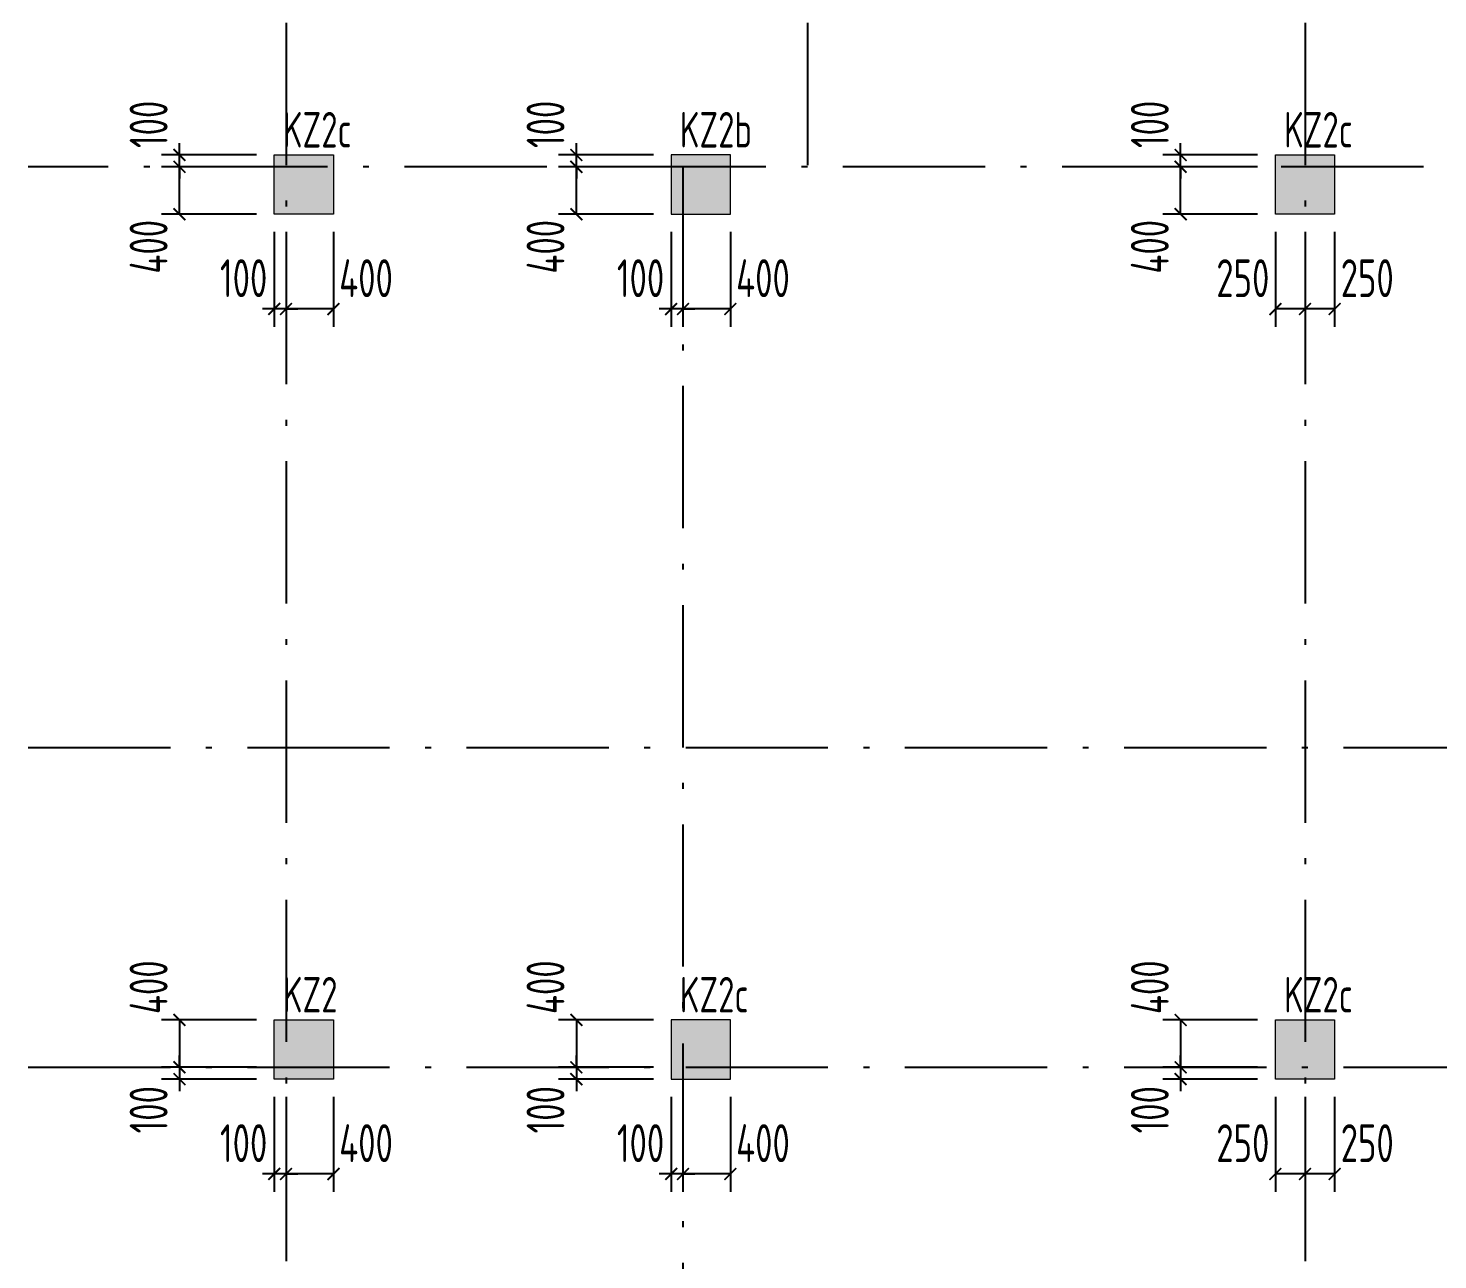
# Model space of a CAD drawing. Extents: x 169490 to 7584583, y -2399407 to 1374371.
# Drawn here: x 464380 to 476277, y 735157 to 745552 of the extents above; entities that cross this region are included whole.
import ezdxf

# ---------------------------------------------------------------- set-up
doc = ezdxf.new("R2010")
doc.units = 0
doc.header["$LTSCALE"] = 100
doc.linetypes.add('D3轴线点划线', pattern=[18.5, 12, -3, 0.5, -3])
doc.layers.get('0').update_dxf_attribs({"linetype": 'CONTINUOUS'})
doc.layers.get('DEFPOINTS').update_dxf_attribs({"linetype": 'CONTINUOUS'})
for name, color, linetype in [('C-DOTE', 8, 'D3轴线点划线'), ('S-COLU-DIM', 151, 'CONTINUOUS'), ('S-COLU-HATCH', 251, 'CONTINUOUS'), ('S-COLU-TEXT', 7, 'CONTINUOUS')]:
    doc.layers.add(name, color=color, linetype=linetype)
doc.layers.add('S-COLU-LINE1', color=6, linetype='CONTINUOUS', lineweight=18)
doc.styles.add('TSSD_Dimension', font='Tssdeng.shx', dxfattribs={"width": 0.7, "bigfont": 'tssdchn.shx'})
doc.dimstyles.new('TSSD_100_100$0', dxfattribs={"dimtxt": 320, "dimasz": 100, "dimexe": 150, "dimexo": 150, "dimgap": 100, "dimtad": 1, "dimdec": 0, "dimzin": 0, "dimdsep": 46, "dimtxsty": 'TSSD_Dimension', "dimblk": 'ARCHTICK', "dimcen": 0, "dimclrt": 7, "dimadec": 1, "dimazin": 0, "dimtfac": 1, "dimtdec": 0, "dimtix": 1, "dimtmove": 2, "dimatfit": 3, "dimldrblk": '_TSDBK', "dimfxl": 1, "dimtolj": 1, "dimtzin": 0, "dimarcsym": 0})

# ---------------------------------------------------------------- blocks, each defined once
blk = doc.blocks.new('_ARCHTICK')
at = {"const_width": 0.15}
blk.add_lwpolyline([(-0.5, -0.5), (0.5, 0.5)], dxfattribs=at)
blk = doc.blocks.new('*D3740')
at = {"layer": 'DEFPOINTS', "color": 0, "ltscale": 10, "transparency": 16777216}
for p in [(466556, 736682), (466956, 736682), (466556, 735882)]:
    blk.add_point(p, dxfattribs=at)
at = {"layer": 'S-COLU-DIM', "color": 0, "lineweight": -2, "ltscale": 10, "transparency": 16777216}
for p, q in [((466556, 736532), (466556, 735732)), ((466956, 736532), (466956, 735732)), ((466956, 735882), (466556, 735882))]:
    blk.add_line(p, q, dxfattribs=at)
at = {"layer": 'S-COLU-DIM', "color": 0, "lineweight": -2, "ltscale": 10, "transparency": 16777216, "xscale": 100, "yscale": 100, "zscale": 100, "rotation": 180}
blk.add_blockref('_ARCHTICK', (466556, 735882), dxfattribs=at)
at = {"layer": 'S-COLU-DIM', "color": 0, "lineweight": -2, "ltscale": 10, "transparency": 16777216, "xscale": 100, "yscale": 100, "zscale": 100}
blk.add_blockref('_ARCHTICK', (466956, 735882), dxfattribs=at)
at = {"layer": 'S-COLU-DIM', "color": 7, "ltscale": 10, "transparency": 16777216, "insert": (467231, 736142), "char_height": 320, "attachment_point": 5, "style": 'TSSD_Dimension'}
blk.add_mtext('\\A1;400', dxfattribs=at)
blk = doc.blocks.new('_TSDBK')
blk.add_line((-1, 0), (0, 0))
at = {"const_width": 0.5}
blk.add_lwpolyline([(-0.7, -0.7), (0.7, 0.7)], dxfattribs=at)
blk = doc.blocks.new('*D3741')
at = {"layer": 'DEFPOINTS', "color": 0, "ltscale": 10, "transparency": 16777216}
for p in [(466456, 736682), (466556, 736682), (466456, 735882)]:
    blk.add_point(p, dxfattribs=at)
at = {"layer": 'S-COLU-DIM', "color": 0, "lineweight": -2, "ltscale": 10, "transparency": 16777216}
for p, q in [((466456, 736532), (466456, 735732)), ((466556, 736532), (466556, 735732)), ((466456, 735882), (466356, 735882)), ((466556, 735882), (466456, 735882)), ((466556, 735882), (466656, 735882))]:
    blk.add_line(p, q, dxfattribs=at)
at = {"layer": 'S-COLU-DIM', "color": 0, "lineweight": -2, "ltscale": 10, "transparency": 16777216, "xscale": 100, "yscale": 100, "zscale": 100}
blk.add_blockref('_ARCHTICK', (466456, 735882), dxfattribs=at)
at = {"layer": 'S-COLU-DIM', "color": 0, "lineweight": -2, "ltscale": 10, "transparency": 16777216, "xscale": 100, "yscale": 100, "zscale": 100, "rotation": 180}
blk.add_blockref('_ARCHTICK', (466556, 735882), dxfattribs=at)
at = {"layer": 'S-COLU-DIM', "color": 7, "ltscale": 10, "transparency": 16777216, "insert": (466198, 736142), "char_height": 320, "attachment_point": 5, "style": 'TSSD_Dimension'}
blk.add_mtext('\\A1;100', dxfattribs=at)
blk = doc.blocks.new('*D3742')
at = {"layer": 'DEFPOINTS', "color": 0, "ltscale": 10, "transparency": 16777216}
for p in [(466456, 737182), (465656, 736782), (466456, 736782)]:
    blk.add_point(p, dxfattribs=at)
at = {"layer": 'S-COLU-DIM', "color": 0, "lineweight": -2, "ltscale": 10, "transparency": 16777216}
for p, q in [((466306, 737182), (465506, 737182)), ((465656, 737182), (465656, 736782)), ((466306, 736782), (465506, 736782))]:
    blk.add_line(p, q, dxfattribs=at)
at = {"layer": 'S-COLU-DIM', "color": 0, "lineweight": -2, "ltscale": 10, "transparency": 16777216, "xscale": 100, "yscale": 100, "zscale": 100}
for p, rotation in [((465656, 737182), 90), ((465656, 736782), 270)]:
    blk.add_blockref('_ARCHTICK', p, dxfattribs=dict(at, rotation=rotation))
at = {"layer": 'S-COLU-DIM', "color": 7, "ltscale": 10, "transparency": 16777216, "insert": (465396, 737458), "char_height": 320, "attachment_point": 5, "rotation": 90, "style": 'TSSD_Dimension'}
blk.add_mtext('\\A1;400', dxfattribs=at)
blk = doc.blocks.new('*D3743')
at = {"layer": 'DEFPOINTS', "color": 0, "ltscale": 10, "transparency": 16777216}
for p in [(466456, 736782), (465656, 736682), (466456, 736682)]:
    blk.add_point(p, dxfattribs=at)
at = {"layer": 'S-COLU-DIM', "color": 0, "lineweight": -2, "ltscale": 10, "transparency": 16777216}
for p, q in [((466306, 736782), (465506, 736782)), ((465656, 736782), (465656, 736882)), ((465656, 736782), (465656, 736682)), ((466306, 736682), (465506, 736682)), ((465656, 736682), (465656, 736582))]:
    blk.add_line(p, q, dxfattribs=at)
at = {"layer": 'S-COLU-DIM', "color": 0, "lineweight": -2, "ltscale": 10, "transparency": 16777216, "xscale": 100, "yscale": 100, "zscale": 100}
for p, rotation in [((465656, 736782), 270), ((465656, 736682), 90)]:
    blk.add_blockref('_ARCHTICK', p, dxfattribs=dict(at, rotation=rotation))
at = {"layer": 'S-COLU-DIM', "color": 7, "ltscale": 10, "transparency": 16777216, "insert": (465396, 736424), "char_height": 320, "attachment_point": 5, "rotation": 90, "style": 'TSSD_Dimension'}
blk.add_mtext('\\A1;100', dxfattribs=at)
blk = doc.blocks.new('*D3744')
at = {"layer": 'DEFPOINTS', "color": 0, "ltscale": 10, "transparency": 16777216}
for p in [(475156, 736682), (475406, 736682), (475156, 735882)]:
    blk.add_point(p, dxfattribs=at)
at = {"layer": 'S-COLU-DIM', "color": 0, "lineweight": -2, "ltscale": 10, "transparency": 16777216}
for p, q in [((475156, 736532), (475156, 735732)), ((475406, 736532), (475406, 735732)), ((475406, 735882), (475156, 735882))]:
    blk.add_line(p, q, dxfattribs=at)
at = {"layer": 'S-COLU-DIM', "color": 0, "lineweight": -2, "ltscale": 10, "transparency": 16777216, "xscale": 100, "yscale": 100, "zscale": 100, "rotation": 180}
blk.add_blockref('_ARCHTICK', (475156, 735882), dxfattribs=at)
at = {"layer": 'S-COLU-DIM', "color": 0, "lineweight": -2, "ltscale": 10, "transparency": 16777216, "xscale": 100, "yscale": 100, "zscale": 100}
blk.add_blockref('_ARCHTICK', (475406, 735882), dxfattribs=at)
at = {"layer": 'S-COLU-DIM', "color": 7, "ltscale": 10, "transparency": 16777216, "insert": (475681, 736142), "char_height": 320, "attachment_point": 5, "style": 'TSSD_Dimension'}
blk.add_mtext('\\A1;250', dxfattribs=at)
blk = doc.blocks.new('*D3745')
at = {"layer": 'DEFPOINTS', "color": 0, "ltscale": 10, "transparency": 16777216}
for p in [(474906, 736682), (475156, 736682), (474906, 735882)]:
    blk.add_point(p, dxfattribs=at)
at = {"layer": 'S-COLU-DIM', "color": 0, "lineweight": -2, "ltscale": 10, "transparency": 16777216}
for p, q in [((474906, 736532), (474906, 735732)), ((475156, 736532), (475156, 735732)), ((475156, 735882), (474906, 735882))]:
    blk.add_line(p, q, dxfattribs=at)
at = {"layer": 'S-COLU-DIM', "color": 0, "lineweight": -2, "ltscale": 10, "transparency": 16777216, "xscale": 100, "yscale": 100, "zscale": 100, "rotation": 180}
blk.add_blockref('_ARCHTICK', (474906, 735882), dxfattribs=at)
at = {"layer": 'S-COLU-DIM', "color": 0, "lineweight": -2, "ltscale": 10, "transparency": 16777216, "xscale": 100, "yscale": 100, "zscale": 100}
blk.add_blockref('_ARCHTICK', (475156, 735882), dxfattribs=at)
at = {"layer": 'S-COLU-DIM', "color": 7, "ltscale": 10, "transparency": 16777216, "insert": (474631, 736142), "char_height": 320, "attachment_point": 5, "style": 'TSSD_Dimension'}
blk.add_mtext('\\A1;250', dxfattribs=at)
blk = doc.blocks.new('*D3746')
at = {"layer": 'DEFPOINTS', "color": 0, "ltscale": 10, "transparency": 16777216}
for p in [(474906, 737182), (474106, 736782), (474906, 736782)]:
    blk.add_point(p, dxfattribs=at)
at = {"layer": 'S-COLU-DIM', "color": 0, "lineweight": -2, "ltscale": 10, "transparency": 16777216}
for p, q in [((474756, 737182), (473956, 737182)), ((474106, 737182), (474106, 736782)), ((474756, 736782), (473956, 736782))]:
    blk.add_line(p, q, dxfattribs=at)
at = {"layer": 'S-COLU-DIM', "color": 0, "lineweight": -2, "ltscale": 10, "transparency": 16777216, "xscale": 100, "yscale": 100, "zscale": 100}
for p, rotation in [((474106, 737182), 90), ((474106, 736782), 270)]:
    blk.add_blockref('_ARCHTICK', p, dxfattribs=dict(at, rotation=rotation))
at = {"layer": 'S-COLU-DIM', "color": 7, "ltscale": 10, "transparency": 16777216, "insert": (473846, 737458), "char_height": 320, "attachment_point": 5, "rotation": 90, "style": 'TSSD_Dimension'}
blk.add_mtext('\\A1;400', dxfattribs=at)
blk = doc.blocks.new('*D3747')
at = {"layer": 'DEFPOINTS', "color": 0, "ltscale": 10, "transparency": 16777216}
for p in [(474906, 736782), (474106, 736682), (474906, 736682)]:
    blk.add_point(p, dxfattribs=at)
at = {"layer": 'S-COLU-DIM', "color": 0, "lineweight": -2, "ltscale": 10, "transparency": 16777216}
for p, q in [((474756, 736782), (473956, 736782)), ((474106, 736782), (474106, 736882)), ((474106, 736782), (474106, 736682)), ((474756, 736682), (473956, 736682)), ((474106, 736682), (474106, 736582))]:
    blk.add_line(p, q, dxfattribs=at)
at = {"layer": 'S-COLU-DIM', "color": 0, "lineweight": -2, "ltscale": 10, "transparency": 16777216, "xscale": 100, "yscale": 100, "zscale": 100}
for p, rotation in [((474106, 736782), 270), ((474106, 736682), 90)]:
    blk.add_blockref('_ARCHTICK', p, dxfattribs=dict(at, rotation=rotation))
at = {"layer": 'S-COLU-DIM', "color": 7, "ltscale": 10, "transparency": 16777216, "insert": (473846, 736424), "char_height": 320, "attachment_point": 5, "rotation": 90, "style": 'TSSD_Dimension'}
blk.add_mtext('\\A1;100', dxfattribs=at)
blk = doc.blocks.new('*D3748')
at = {"layer": 'DEFPOINTS', "color": 0, "ltscale": 10, "transparency": 16777216}
for p in [(466556, 743982), (466956, 743982), (466556, 743182)]:
    blk.add_point(p, dxfattribs=at)
at = {"layer": 'S-COLU-DIM', "color": 0, "lineweight": -2, "ltscale": 10, "transparency": 16777216}
for p, q in [((466556, 743832), (466556, 743032)), ((466956, 743832), (466956, 743032)), ((466956, 743182), (466556, 743182))]:
    blk.add_line(p, q, dxfattribs=at)
at = {"layer": 'S-COLU-DIM', "color": 0, "lineweight": -2, "ltscale": 10, "transparency": 16777216, "xscale": 100, "yscale": 100, "zscale": 100, "rotation": 180}
blk.add_blockref('_ARCHTICK', (466556, 743182), dxfattribs=at)
at = {"layer": 'S-COLU-DIM', "color": 0, "lineweight": -2, "ltscale": 10, "transparency": 16777216, "xscale": 100, "yscale": 100, "zscale": 100}
blk.add_blockref('_ARCHTICK', (466956, 743182), dxfattribs=at)
at = {"layer": 'S-COLU-DIM', "color": 7, "ltscale": 10, "transparency": 16777216, "insert": (467231, 743442), "char_height": 320, "attachment_point": 5, "style": 'TSSD_Dimension'}
blk.add_mtext('\\A1;400', dxfattribs=at)
blk = doc.blocks.new('*D3749')
at = {"layer": 'DEFPOINTS', "color": 0, "ltscale": 10, "transparency": 16777216}
for p in [(466456, 743982), (466556, 743982), (466456, 743182)]:
    blk.add_point(p, dxfattribs=at)
at = {"layer": 'S-COLU-DIM', "color": 0, "lineweight": -2, "ltscale": 10, "transparency": 16777216}
for p, q in [((466456, 743832), (466456, 743032)), ((466556, 743832), (466556, 743032)), ((466456, 743182), (466356, 743182)), ((466556, 743182), (466456, 743182)), ((466556, 743182), (466656, 743182))]:
    blk.add_line(p, q, dxfattribs=at)
at = {"layer": 'S-COLU-DIM', "color": 0, "lineweight": -2, "ltscale": 10, "transparency": 16777216, "xscale": 100, "yscale": 100, "zscale": 100}
blk.add_blockref('_ARCHTICK', (466456, 743182), dxfattribs=at)
at = {"layer": 'S-COLU-DIM', "color": 0, "lineweight": -2, "ltscale": 10, "transparency": 16777216, "xscale": 100, "yscale": 100, "zscale": 100, "rotation": 180}
blk.add_blockref('_ARCHTICK', (466556, 743182), dxfattribs=at)
at = {"layer": 'S-COLU-DIM', "color": 7, "ltscale": 10, "transparency": 16777216, "insert": (466198, 743442), "char_height": 320, "attachment_point": 5, "style": 'TSSD_Dimension'}
blk.add_mtext('\\A1;100', dxfattribs=at)
blk = doc.blocks.new('*D3750')
at = {"layer": 'DEFPOINTS', "color": 0, "ltscale": 10, "transparency": 16777216}
for p in [(465656, 744382), (466456, 744382), (466456, 743982)]:
    blk.add_point(p, dxfattribs=at)
at = {"layer": 'S-COLU-DIM', "color": 0, "lineweight": -2, "ltscale": 10, "transparency": 16777216}
for p, q in [((466306, 744382), (465506, 744382)), ((465656, 743982), (465656, 744382)), ((466306, 743982), (465506, 743982))]:
    blk.add_line(p, q, dxfattribs=at)
at = {"layer": 'S-COLU-DIM', "color": 0, "lineweight": -2, "ltscale": 10, "transparency": 16777216, "xscale": 100, "yscale": 100, "zscale": 100}
for p, rotation in [((465656, 744382), 90), ((465656, 743982), 270)]:
    blk.add_blockref('_ARCHTICK', p, dxfattribs=dict(at, rotation=rotation))
at = {"layer": 'S-COLU-DIM', "color": 7, "ltscale": 10, "transparency": 16777216, "insert": (465396, 743707), "char_height": 320, "attachment_point": 5, "rotation": 90, "style": 'TSSD_Dimension'}
blk.add_mtext('\\A1;400', dxfattribs=at)
blk = doc.blocks.new('*D3751')
at = {"layer": 'DEFPOINTS', "color": 0, "ltscale": 10, "transparency": 16777216}
for p in [(465656, 744482), (466456, 744482), (466456, 744382)]:
    blk.add_point(p, dxfattribs=at)
at = {"layer": 'S-COLU-DIM', "color": 0, "lineweight": -2, "ltscale": 10, "transparency": 16777216}
for p, q in [((465656, 744482), (465656, 744582)), ((466306, 744482), (465506, 744482)), ((465656, 744382), (465656, 744482)), ((466306, 744382), (465506, 744382)), ((465656, 744382), (465656, 744282))]:
    blk.add_line(p, q, dxfattribs=at)
at = {"layer": 'S-COLU-DIM', "color": 0, "lineweight": -2, "ltscale": 10, "transparency": 16777216, "xscale": 100, "yscale": 100, "zscale": 100}
for p, rotation in [((465656, 744482), 270), ((465656, 744382), 90)]:
    blk.add_blockref('_ARCHTICK', p, dxfattribs=dict(at, rotation=rotation))
at = {"layer": 'S-COLU-DIM', "color": 7, "ltscale": 10, "transparency": 16777216, "insert": (465396, 744740), "char_height": 320, "attachment_point": 5, "rotation": 90, "style": 'TSSD_Dimension'}
blk.add_mtext('\\A1;100', dxfattribs=at)
blk = doc.blocks.new('*D3752')
at = {"layer": 'DEFPOINTS', "color": 0, "ltscale": 10, "transparency": 16777216}
for p in [(475156, 743982), (475406, 743982), (475156, 743182)]:
    blk.add_point(p, dxfattribs=at)
at = {"layer": 'S-COLU-DIM', "color": 0, "lineweight": -2, "ltscale": 10, "transparency": 16777216}
for p, q in [((475156, 743832), (475156, 743032)), ((475406, 743832), (475406, 743032)), ((475406, 743182), (475156, 743182))]:
    blk.add_line(p, q, dxfattribs=at)
at = {"layer": 'S-COLU-DIM', "color": 0, "lineweight": -2, "ltscale": 10, "transparency": 16777216, "xscale": 100, "yscale": 100, "zscale": 100, "rotation": 180}
blk.add_blockref('_ARCHTICK', (475156, 743182), dxfattribs=at)
at = {"layer": 'S-COLU-DIM', "color": 0, "lineweight": -2, "ltscale": 10, "transparency": 16777216, "xscale": 100, "yscale": 100, "zscale": 100}
blk.add_blockref('_ARCHTICK', (475406, 743182), dxfattribs=at)
at = {"layer": 'S-COLU-DIM', "color": 7, "ltscale": 10, "transparency": 16777216, "insert": (475681, 743442), "char_height": 320, "attachment_point": 5, "style": 'TSSD_Dimension'}
blk.add_mtext('\\A1;250', dxfattribs=at)
blk = doc.blocks.new('*D3753')
at = {"layer": 'DEFPOINTS', "color": 0, "ltscale": 10, "transparency": 16777216}
for p in [(474906, 743982), (475156, 743982), (474906, 743182)]:
    blk.add_point(p, dxfattribs=at)
at = {"layer": 'S-COLU-DIM', "color": 0, "lineweight": -2, "ltscale": 10, "transparency": 16777216}
for p, q in [((474906, 743832), (474906, 743032)), ((475156, 743832), (475156, 743032)), ((475156, 743182), (474906, 743182))]:
    blk.add_line(p, q, dxfattribs=at)
at = {"layer": 'S-COLU-DIM', "color": 0, "lineweight": -2, "ltscale": 10, "transparency": 16777216, "xscale": 100, "yscale": 100, "zscale": 100, "rotation": 180}
blk.add_blockref('_ARCHTICK', (474906, 743182), dxfattribs=at)
at = {"layer": 'S-COLU-DIM', "color": 0, "lineweight": -2, "ltscale": 10, "transparency": 16777216, "xscale": 100, "yscale": 100, "zscale": 100}
blk.add_blockref('_ARCHTICK', (475156, 743182), dxfattribs=at)
at = {"layer": 'S-COLU-DIM', "color": 7, "ltscale": 10, "transparency": 16777216, "insert": (474631, 743442), "char_height": 320, "attachment_point": 5, "style": 'TSSD_Dimension'}
blk.add_mtext('\\A1;250', dxfattribs=at)
blk = doc.blocks.new('*D3754')
at = {"layer": 'DEFPOINTS', "color": 0, "ltscale": 10, "transparency": 16777216}
for p in [(474106, 744382), (474906, 744382), (474906, 743982)]:
    blk.add_point(p, dxfattribs=at)
at = {"layer": 'S-COLU-DIM', "color": 0, "lineweight": -2, "ltscale": 10, "transparency": 16777216}
for p, q in [((474756, 744382), (473956, 744382)), ((474106, 743982), (474106, 744382)), ((474756, 743982), (473956, 743982))]:
    blk.add_line(p, q, dxfattribs=at)
at = {"layer": 'S-COLU-DIM', "color": 0, "lineweight": -2, "ltscale": 10, "transparency": 16777216, "xscale": 100, "yscale": 100, "zscale": 100}
for p, rotation in [((474106, 744382), 90), ((474106, 743982), 270)]:
    blk.add_blockref('_ARCHTICK', p, dxfattribs=dict(at, rotation=rotation))
at = {"layer": 'S-COLU-DIM', "color": 7, "ltscale": 10, "transparency": 16777216, "insert": (473846, 743707), "char_height": 320, "attachment_point": 5, "rotation": 90, "style": 'TSSD_Dimension'}
blk.add_mtext('\\A1;400', dxfattribs=at)
blk = doc.blocks.new('*D3755')
at = {"layer": 'DEFPOINTS', "color": 0, "ltscale": 10, "transparency": 16777216}
for p in [(474106, 744482), (474906, 744482), (474906, 744382)]:
    blk.add_point(p, dxfattribs=at)
at = {"layer": 'S-COLU-DIM', "color": 0, "lineweight": -2, "ltscale": 10, "transparency": 16777216}
for p, q in [((474106, 744482), (474106, 744582)), ((474756, 744482), (473956, 744482)), ((474106, 744382), (474106, 744482)), ((474756, 744382), (473956, 744382)), ((474106, 744382), (474106, 744282))]:
    blk.add_line(p, q, dxfattribs=at)
at = {"layer": 'S-COLU-DIM', "color": 0, "lineweight": -2, "ltscale": 10, "transparency": 16777216, "xscale": 100, "yscale": 100, "zscale": 100}
for p, rotation in [((474106, 744482), 270), ((474106, 744382), 90)]:
    blk.add_blockref('_ARCHTICK', p, dxfattribs=dict(at, rotation=rotation))
at = {"layer": 'S-COLU-DIM', "color": 7, "ltscale": 10, "transparency": 16777216, "insert": (473846, 744740), "char_height": 320, "attachment_point": 5, "rotation": 90, "style": 'TSSD_Dimension'}
blk.add_mtext('\\A1;100', dxfattribs=at)
blk = doc.blocks.new('*D3764')
at = {"layer": 'DEFPOINTS', "color": 0, "ltscale": 10, "transparency": 16777216}
for p in [(469906, 736682), (470306, 736682), (469906, 735882)]:
    blk.add_point(p, dxfattribs=at)
at = {"layer": 'S-COLU-DIM', "color": 0, "lineweight": -2, "ltscale": 10, "transparency": 16777216}
for p, q in [((469906, 736532), (469906, 735732)), ((470306, 736532), (470306, 735732)), ((470306, 735882), (469906, 735882))]:
    blk.add_line(p, q, dxfattribs=at)
at = {"layer": 'S-COLU-DIM', "color": 0, "lineweight": -2, "ltscale": 10, "transparency": 16777216, "xscale": 100, "yscale": 100, "zscale": 100, "rotation": 180}
blk.add_blockref('_ARCHTICK', (469906, 735882), dxfattribs=at)
at = {"layer": 'S-COLU-DIM', "color": 0, "lineweight": -2, "ltscale": 10, "transparency": 16777216, "xscale": 100, "yscale": 100, "zscale": 100}
blk.add_blockref('_ARCHTICK', (470306, 735882), dxfattribs=at)
at = {"layer": 'S-COLU-DIM', "color": 7, "ltscale": 10, "transparency": 16777216, "insert": (470581, 736142), "char_height": 320, "attachment_point": 5, "style": 'TSSD_Dimension'}
blk.add_mtext('\\A1;400', dxfattribs=at)
blk = doc.blocks.new('*D3765')
at = {"layer": 'DEFPOINTS', "color": 0, "ltscale": 10, "transparency": 16777216}
for p in [(469806, 736682), (469906, 736682), (469806, 735882)]:
    blk.add_point(p, dxfattribs=at)
at = {"layer": 'S-COLU-DIM', "color": 0, "lineweight": -2, "ltscale": 10, "transparency": 16777216}
for p, q in [((469806, 736532), (469806, 735732)), ((469906, 736532), (469906, 735732)), ((469806, 735882), (469706, 735882)), ((469906, 735882), (469806, 735882)), ((469906, 735882), (470006, 735882))]:
    blk.add_line(p, q, dxfattribs=at)
at = {"layer": 'S-COLU-DIM', "color": 0, "lineweight": -2, "ltscale": 10, "transparency": 16777216, "xscale": 100, "yscale": 100, "zscale": 100}
blk.add_blockref('_ARCHTICK', (469806, 735882), dxfattribs=at)
at = {"layer": 'S-COLU-DIM', "color": 0, "lineweight": -2, "ltscale": 10, "transparency": 16777216, "xscale": 100, "yscale": 100, "zscale": 100, "rotation": 180}
blk.add_blockref('_ARCHTICK', (469906, 735882), dxfattribs=at)
at = {"layer": 'S-COLU-DIM', "color": 7, "ltscale": 10, "transparency": 16777216, "insert": (469548, 736142), "char_height": 320, "attachment_point": 5, "style": 'TSSD_Dimension'}
blk.add_mtext('\\A1;100', dxfattribs=at)
blk = doc.blocks.new('*D3766')
at = {"layer": 'DEFPOINTS', "color": 0, "ltscale": 10, "transparency": 16777216}
for p in [(469806, 737182), (469006, 736782), (469806, 736782)]:
    blk.add_point(p, dxfattribs=at)
at = {"layer": 'S-COLU-DIM', "color": 0, "lineweight": -2, "ltscale": 10, "transparency": 16777216}
for p, q in [((469656, 737182), (468856, 737182)), ((469006, 737182), (469006, 736782)), ((469656, 736782), (468856, 736782))]:
    blk.add_line(p, q, dxfattribs=at)
at = {"layer": 'S-COLU-DIM', "color": 0, "lineweight": -2, "ltscale": 10, "transparency": 16777216, "xscale": 100, "yscale": 100, "zscale": 100}
for p, rotation in [((469006, 737182), 90), ((469006, 736782), 270)]:
    blk.add_blockref('_ARCHTICK', p, dxfattribs=dict(at, rotation=rotation))
at = {"layer": 'S-COLU-DIM', "color": 7, "ltscale": 10, "transparency": 16777216, "insert": (468746, 737458), "char_height": 320, "attachment_point": 5, "rotation": 90, "style": 'TSSD_Dimension'}
blk.add_mtext('\\A1;400', dxfattribs=at)
blk = doc.blocks.new('*D3767')
at = {"layer": 'DEFPOINTS', "color": 0, "ltscale": 10, "transparency": 16777216}
for p in [(469806, 736782), (469006, 736682), (469806, 736682)]:
    blk.add_point(p, dxfattribs=at)
at = {"layer": 'S-COLU-DIM', "color": 0, "lineweight": -2, "ltscale": 10, "transparency": 16777216}
for p, q in [((469656, 736782), (468856, 736782)), ((469006, 736782), (469006, 736882)), ((469006, 736782), (469006, 736682)), ((469656, 736682), (468856, 736682)), ((469006, 736682), (469006, 736582))]:
    blk.add_line(p, q, dxfattribs=at)
at = {"layer": 'S-COLU-DIM', "color": 0, "lineweight": -2, "ltscale": 10, "transparency": 16777216, "xscale": 100, "yscale": 100, "zscale": 100}
for p, rotation in [((469006, 736782), 270), ((469006, 736682), 90)]:
    blk.add_blockref('_ARCHTICK', p, dxfattribs=dict(at, rotation=rotation))
at = {"layer": 'S-COLU-DIM', "color": 7, "ltscale": 10, "transparency": 16777216, "insert": (468746, 736424), "char_height": 320, "attachment_point": 5, "rotation": 90, "style": 'TSSD_Dimension'}
blk.add_mtext('\\A1;100', dxfattribs=at)
blk = doc.blocks.new('*D3768')
at = {"layer": 'DEFPOINTS', "color": 0, "ltscale": 10, "transparency": 16777216}
for p in [(469906, 743982), (470306, 743982), (469906, 743182)]:
    blk.add_point(p, dxfattribs=at)
at = {"layer": 'S-COLU-DIM', "color": 0, "lineweight": -2, "ltscale": 10, "transparency": 16777216}
for p, q in [((469906, 743832), (469906, 743032)), ((470306, 743832), (470306, 743032)), ((470306, 743182), (469906, 743182))]:
    blk.add_line(p, q, dxfattribs=at)
at = {"layer": 'S-COLU-DIM', "color": 0, "lineweight": -2, "ltscale": 10, "transparency": 16777216, "xscale": 100, "yscale": 100, "zscale": 100, "rotation": 180}
blk.add_blockref('_ARCHTICK', (469906, 743182), dxfattribs=at)
at = {"layer": 'S-COLU-DIM', "color": 0, "lineweight": -2, "ltscale": 10, "transparency": 16777216, "xscale": 100, "yscale": 100, "zscale": 100}
blk.add_blockref('_ARCHTICK', (470306, 743182), dxfattribs=at)
at = {"layer": 'S-COLU-DIM', "color": 7, "ltscale": 10, "transparency": 16777216, "insert": (470581, 743442), "char_height": 320, "attachment_point": 5, "style": 'TSSD_Dimension'}
blk.add_mtext('\\A1;400', dxfattribs=at)
blk = doc.blocks.new('*D3769')
at = {"layer": 'DEFPOINTS', "color": 0, "ltscale": 10, "transparency": 16777216}
for p in [(469806, 743982), (469906, 743982), (469806, 743182)]:
    blk.add_point(p, dxfattribs=at)
at = {"layer": 'S-COLU-DIM', "color": 0, "lineweight": -2, "ltscale": 10, "transparency": 16777216}
for p, q in [((469806, 743832), (469806, 743032)), ((469906, 743832), (469906, 743032)), ((469806, 743182), (469706, 743182)), ((469906, 743182), (469806, 743182)), ((469906, 743182), (470006, 743182))]:
    blk.add_line(p, q, dxfattribs=at)
at = {"layer": 'S-COLU-DIM', "color": 0, "lineweight": -2, "ltscale": 10, "transparency": 16777216, "xscale": 100, "yscale": 100, "zscale": 100}
blk.add_blockref('_ARCHTICK', (469806, 743182), dxfattribs=at)
at = {"layer": 'S-COLU-DIM', "color": 0, "lineweight": -2, "ltscale": 10, "transparency": 16777216, "xscale": 100, "yscale": 100, "zscale": 100, "rotation": 180}
blk.add_blockref('_ARCHTICK', (469906, 743182), dxfattribs=at)
at = {"layer": 'S-COLU-DIM', "color": 7, "ltscale": 10, "transparency": 16777216, "insert": (469548, 743442), "char_height": 320, "attachment_point": 5, "style": 'TSSD_Dimension'}
blk.add_mtext('\\A1;100', dxfattribs=at)
blk = doc.blocks.new('*D3770')
at = {"layer": 'DEFPOINTS', "color": 0, "ltscale": 10, "transparency": 16777216}
for p in [(469006, 744382), (469806, 744382), (469806, 743982)]:
    blk.add_point(p, dxfattribs=at)
at = {"layer": 'S-COLU-DIM', "color": 0, "lineweight": -2, "ltscale": 10, "transparency": 16777216}
for p, q in [((469656, 744382), (468856, 744382)), ((469006, 743982), (469006, 744382)), ((469656, 743982), (468856, 743982))]:
    blk.add_line(p, q, dxfattribs=at)
at = {"layer": 'S-COLU-DIM', "color": 0, "lineweight": -2, "ltscale": 10, "transparency": 16777216, "xscale": 100, "yscale": 100, "zscale": 100}
for p, rotation in [((469006, 744382), 90), ((469006, 743982), 270)]:
    blk.add_blockref('_ARCHTICK', p, dxfattribs=dict(at, rotation=rotation))
at = {"layer": 'S-COLU-DIM', "color": 7, "ltscale": 10, "transparency": 16777216, "insert": (468746, 743707), "char_height": 320, "attachment_point": 5, "rotation": 90, "style": 'TSSD_Dimension'}
blk.add_mtext('\\A1;400', dxfattribs=at)
blk = doc.blocks.new('*D3771')
at = {"layer": 'DEFPOINTS', "color": 0, "ltscale": 10, "transparency": 16777216}
for p in [(469006, 744482), (469806, 744482), (469806, 744382)]:
    blk.add_point(p, dxfattribs=at)
at = {"layer": 'S-COLU-DIM', "color": 0, "lineweight": -2, "ltscale": 10, "transparency": 16777216}
for p, q in [((469006, 744482), (469006, 744582)), ((469656, 744482), (468856, 744482)), ((469006, 744382), (469006, 744482)), ((469656, 744382), (468856, 744382)), ((469006, 744382), (469006, 744282))]:
    blk.add_line(p, q, dxfattribs=at)
at = {"layer": 'S-COLU-DIM', "color": 0, "lineweight": -2, "ltscale": 10, "transparency": 16777216, "xscale": 100, "yscale": 100, "zscale": 100}
for p, rotation in [((469006, 744482), 270), ((469006, 744382), 90)]:
    blk.add_blockref('_ARCHTICK', p, dxfattribs=dict(at, rotation=rotation))
at = {"layer": 'S-COLU-DIM', "color": 7, "ltscale": 10, "transparency": 16777216, "insert": (468746, 744740), "char_height": 320, "attachment_point": 5, "rotation": 90, "style": 'TSSD_Dimension'}
blk.add_mtext('\\A1;100', dxfattribs=at)

msp = doc.modelspace()

# ---------------------------------------------------------------- hatches: boundary and pattern name
at = {"layer": 'S-COLU-HATCH', "ltscale": 10}
h = msp.add_hatch(color=256, dxfattribs=at)
h.dxf.hatch_style = 1
h.paths.add_polyline_path([(466455.9, 744482.3), (466955.9, 744482.3), (466955.9, 743982.3), (466455.9, 743982.3)])
h = msp.add_hatch(color=256, dxfattribs=at)
h.dxf.hatch_style = 1
h.paths.add_polyline_path([(470305.9, 744482.3), (469805.9, 744482.3), (469805.9, 743982.3), (470305.9, 743982.3)])
h = msp.add_hatch(color=256, dxfattribs=at)
h.dxf.hatch_style = 1
h.paths.add_polyline_path([(474905.9, 744482.3), (475405.9, 744482.3), (475405.9, 743982.3), (474905.9, 743982.3)])
h = msp.add_hatch(color=256, dxfattribs=at)
h.dxf.hatch_style = 1
h.paths.add_polyline_path([(466455.9, 737182.3), (466955.9, 737182.3), (466955.9, 736682.3), (466455.9, 736682.3)])
h = msp.add_hatch(color=256, dxfattribs=at)
h.dxf.hatch_style = 1
h.paths.add_polyline_path([(470305.9, 737182.3), (469805.9, 737182.3), (469805.9, 736682.3), (470305.9, 736682.3)])
h = msp.add_hatch(color=256, dxfattribs=at)
h.dxf.hatch_style = 1
h.paths.add_polyline_path([(474905.9, 737182.3), (475405.9, 737182.3), (475405.9, 736682.3), (474905.9, 736682.3)])

# ---------------------------------------------------------------- linework, layer by layer
at = {"layer": 'C-DOTE'}
for p, q in [((466555.9, 751146.4), (466555.9, 734582.5)), ((470955.9, 751146.4), (470955.9, 744382.3)), ((475155.9, 751146.4), (475155.9, 734582.5)), ((483555.9, 744382.3), (464379.5, 744382.3)), ((469905.9, 744382.3), (469905.9, 734582.5)), ((464379.5, 739482.3), (500555.9, 739482.3)), ((464379.5, 736782.3), (542155.9, 736782.3))]:
    msp.add_line(p, q, dxfattribs=at)
at = {"layer": 'S-COLU-LINE1'}
for points in [[(466455.9, 744482.3), (466955.9, 744482.3), (466955.9, 743982.3), (466455.9, 743982.3)], [(470305.9, 744482.3), (469805.9, 744482.3), (469805.9, 743982.3), (470305.9, 743982.3)], [(474905.9, 744482.3), (475405.9, 744482.3), (475405.9, 743982.3), (474905.9, 743982.3)], [(466455.9, 737182.3), (466955.9, 737182.3), (466955.9, 736682.3), (466455.9, 736682.3)], [(470305.9, 737182.3), (469805.9, 737182.3), (469805.9, 736682.3), (470305.9, 736682.3)], [(474905.9, 737182.3), (475405.9, 737182.3), (475405.9, 736682.3), (474905.9, 736682.3)]]:
    msp.add_lwpolyline(points, close=True, dxfattribs=at)

# ---------------------------------------------------------------- texts
at = {"layer": 'S-COLU-TEXT', "color": 3, "style": 'TSSD_Dimension', "width": 0.7}
for s, p in [('KZ2c', (466529.4, 744544.9)), ('KZ2b', (469879.4, 744544.9)), ('KZ2c', (474979.4, 744544.9)), ('KZ2', (466529.4, 737244.9)), ('KZ2c', (469879.4, 737244.9)), ('KZ2c', (474979.4, 737244.9))]:
    msp.add_text(s, height=300, dxfattribs=at).set_placement(p)

# ---------------------------------------------------------------- dimensions: what is measured, and where the dimension line sits
at = {"layer": 'S-COLU-DIM', "ltscale": 10}
for base, p1, p2, picture, middle in [((465655.9, 744482.3), (466455.9, 744382.3), (466455.9, 744482.3), '*D3751', (465395.9, 744740.3)), ((469005.9, 744482.3), (469805.9, 744382.3), (469805.9, 744482.3), '*D3771', (468745.9, 744740.3)), ((474105.9, 744482.3), (474905.9, 744382.3), (474905.9, 744482.3), '*D3755', (473845.9, 744740.3)), ((465655.9, 744382.3), (466455.9, 743982.3), (466455.9, 744382.3), '*D3750', (465395.9, 743707)), ((469005.9, 744382.3), (469805.9, 743982.3), (469805.9, 744382.3), '*D3770', (468745.9, 743707)), ((474105.9, 744382.3), (474905.9, 743982.3), (474905.9, 744382.3), '*D3754', (473845.9, 743707)), ((465655.9, 736782.3), (466455.9, 737182.3), (466455.9, 736782.3), '*D3742', (465395.9, 737457.6)), ((469005.9, 736782.3), (469805.9, 737182.3), (469805.9, 736782.3), '*D3766', (468745.9, 737457.6)), ((474105.9, 736782.3), (474905.9, 737182.3), (474905.9, 736782.3), '*D3746', (473845.9, 737457.6)), ((465655.9, 736682.3), (466455.9, 736782.3), (466455.9, 736682.3), '*D3743', (465395.9, 736424.2)), ((469005.9, 736682.3), (469805.9, 736782.3), (469805.9, 736682.3), '*D3767', (468745.9, 736424.2)), ((474105.9, 736682.3), (474905.9, 736782.3), (474905.9, 736682.3), '*D3747', (473845.9, 736424.2))]:
    dim = msp.add_linear_dim(base=base, p1=p1, p2=p2, angle=270, dimstyle='TSSD_100_100$0', dxfattribs=at)
    dim.commit()
    dim.dimension.update_dxf_attribs({"geometry": picture, "text_midpoint": middle, "dimtype": 160})
for base, p1, p2, picture, middle in [((466455.9, 743182.3), (466555.9, 743982.3), (466455.9, 743982.3), '*D3749', (466197.8, 743442.3)), ((466555.9, 743182.3), (466955.9, 743982.3), (466555.9, 743982.3), '*D3748', (467231.2, 743442.3)), ((469805.9, 743182.3), (469905.9, 743982.3), (469805.9, 743982.3), '*D3769', (469547.8, 743442.3)), ((469905.9, 743182.3), (470305.9, 743982.3), (469905.9, 743982.3), '*D3768', (470581.2, 743442.3)), ((474905.9, 743182.3), (475155.9, 743982.3), (474905.9, 743982.3), '*D3753', (474630.6, 743442.3)), ((475155.9, 743182.3), (475405.9, 743982.3), (475155.9, 743982.3), '*D3752', (475681.2, 743442.3)), ((466455.9, 735882.3), (466555.9, 736682.3), (466455.9, 736682.3), '*D3741', (466197.8, 736142.3)), ((466555.9, 735882.3), (466955.9, 736682.3), (466555.9, 736682.3), '*D3740', (467231.2, 736142.3)), ((469805.9, 735882.3), (469905.9, 736682.3), (469805.9, 736682.3), '*D3765', (469547.8, 736142.3)), ((469905.9, 735882.3), (470305.9, 736682.3), (469905.9, 736682.3), '*D3764', (470581.2, 736142.3)), ((474905.9, 735882.3), (475155.9, 736682.3), (474905.9, 736682.3), '*D3745', (474630.6, 736142.3)), ((475155.9, 735882.3), (475405.9, 736682.3), (475155.9, 736682.3), '*D3744', (475681.2, 736142.3))]:
    dim = msp.add_linear_dim(base=base, p1=p1, p2=p2, dimstyle='TSSD_100_100$0', dxfattribs=at)
    dim.commit()
    dim.dimension.update_dxf_attribs({"geometry": picture, "text_midpoint": middle, "dimtype": 160})

doc.saveas('drawing.dxf')
